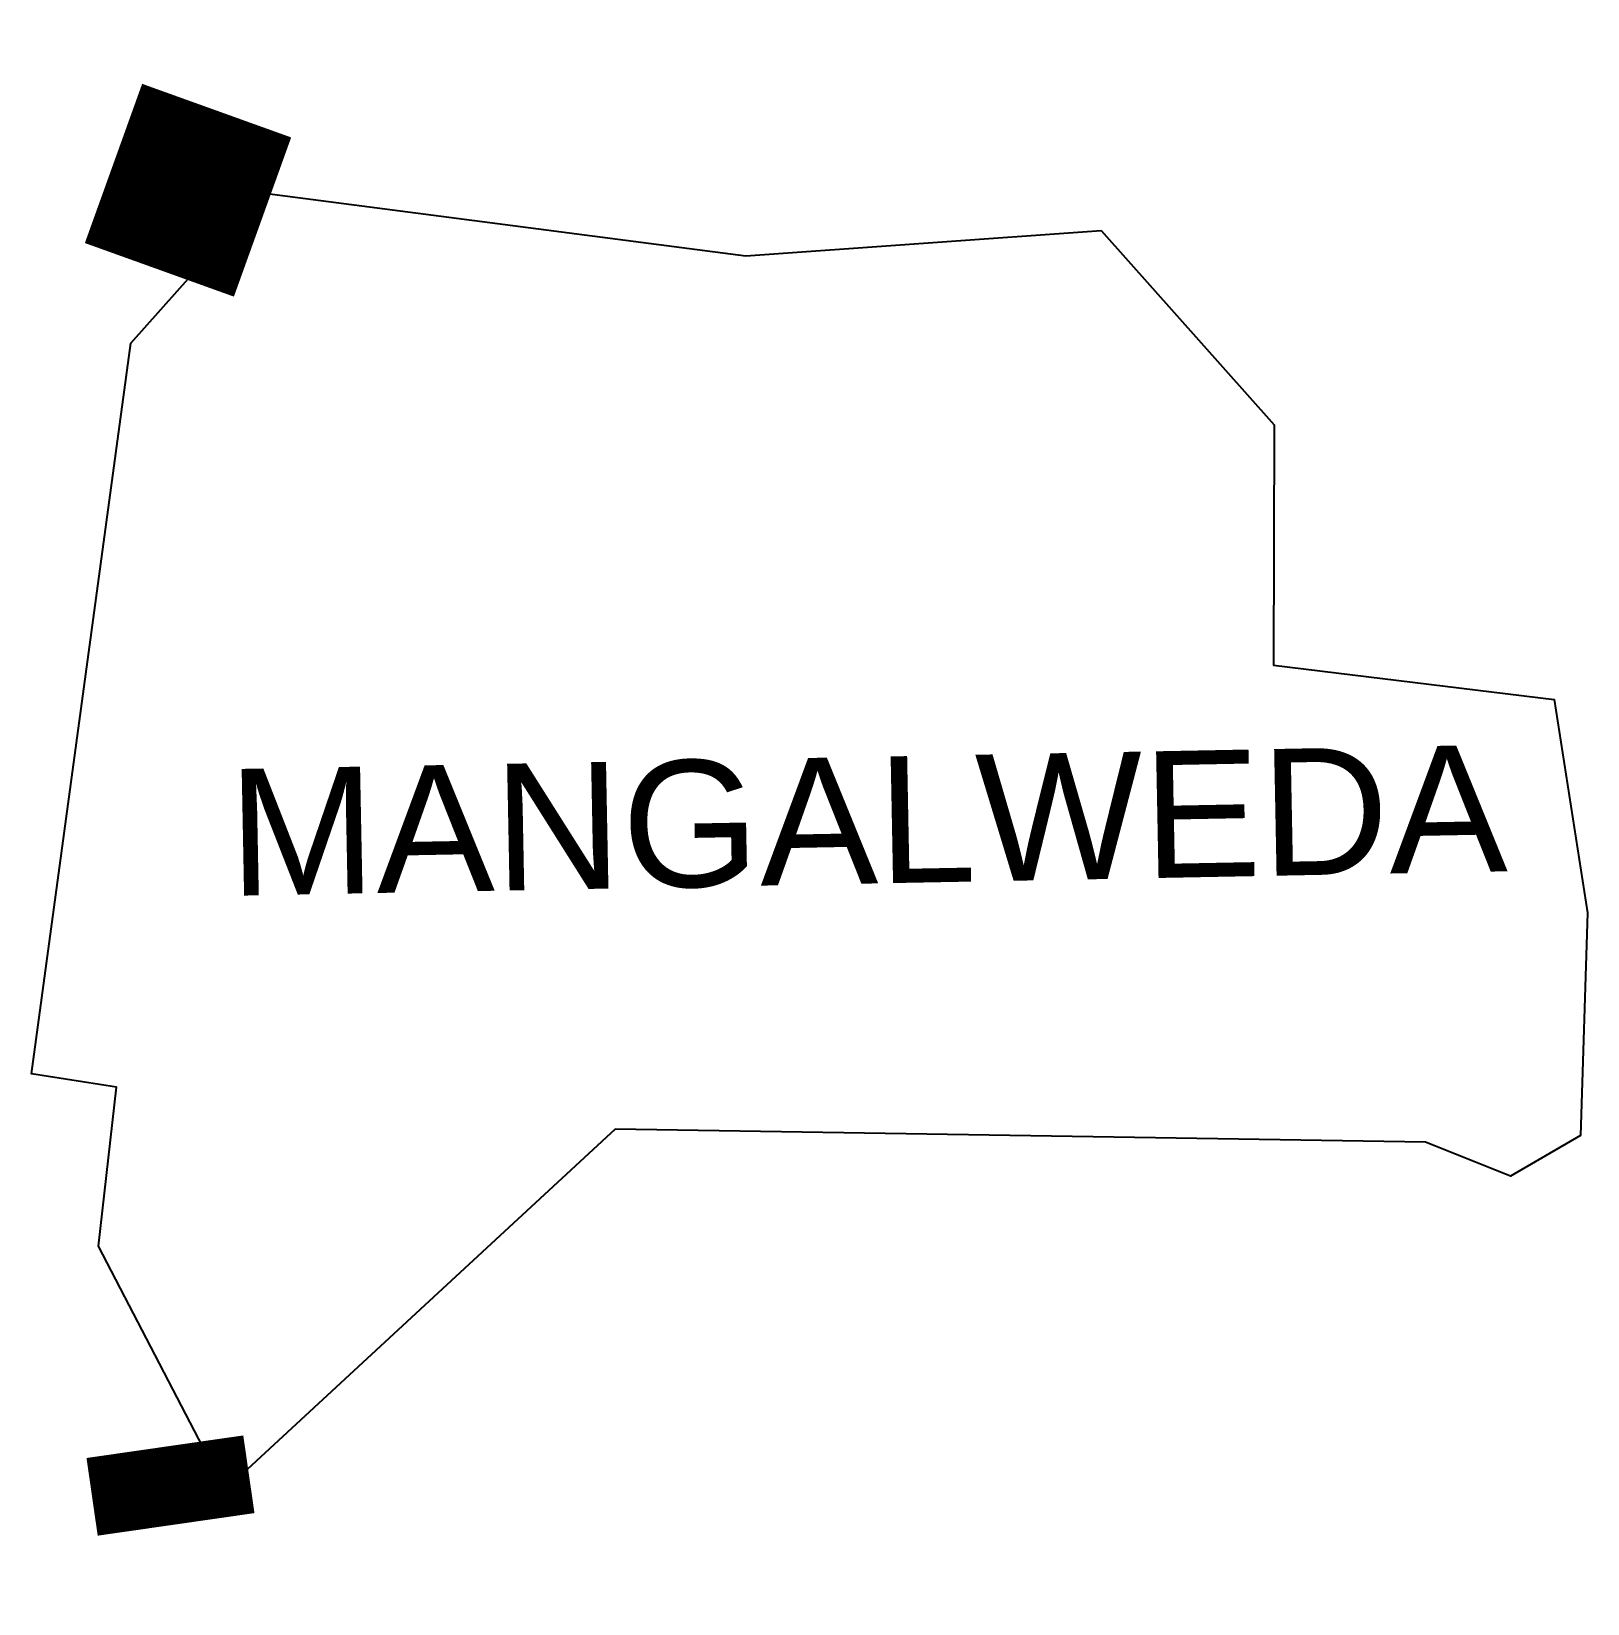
# Model space of a CAD drawing. Header units: metres. Extents: x 261902 to 262393, y 2168830 to 2169326.
import ezdxf

# ---------------------------------------------------------------- set-up
doc = ezdxf.new("R2010")
doc.units = ezdxf.units.M
doc.header["$MEASUREMENT"] = 0
for name, color, linetype in [('UNPROTECTED', 130, 'Continuous'), ('UNPROTECTED DUE TO CREEK', 150, 'Continuous'), ('village', 3, 'Continuous'), ('VILLAGE NAME', 250, 'Continuous')]:
    doc.layers.add(name, color=color, linetype=linetype)
doc.styles.get("Standard").update_dxf_attribs({"font": 'arial.ttf'})

msp = doc.modelspace()

# ---------------------------------------------------------------- linework, layer by layer
at = {"layer": 'UNPROTECTED', "const_width": 50, "flags": 128}
msp.add_lwpolyline([(261960.39, 2169301.19), (261942.31, 2169250.92)], dxfattribs=at)
at = {"layer": 'UNPROTECTED DUE TO CREEK', "const_width": 50, "flags": 128}
msp.add_lwpolyline([(261944.05, 2168879.36), (261947.58, 2168854.84)], dxfattribs=at)
at = {"layer": 'village'}
msp.add_lwpolyline([(262239.56, 2169263.3), (262294.17, 2169201.96)], dxfattribs=at)
for points in [[(262393.11, 2169047.88, 0), (262390.89, 2168977.67, 0), (262368.78, 2168964.8, 0), (262342.01, 2168975.54, 0), (262086.14, 2168979.66, 0), (261963.08, 2168865.79, 0), (261923.08, 2168942.69, 0), (261928.76, 2168992.91, 0), (261901.93, 2168997.08, 0), (261933.28, 2169227.74, 0), (261975.54, 2169275.17, 0), (262127.41, 2169255.37, 0), (262239.56, 2169263.3, 0)], [(262294.17, 2169201.96, 0), (262294.02, 2169126.07, 0), (262382.56, 2169115.3, 0), (262393.11, 2169047.88, 0)]]:
    msp.add_polyline3d(points, dxfattribs=at)

# ---------------------------------------------------------------- texts
at = {"layer": 'VILLAGE NAME', "insert": (261963.7, 2169093.27), "char_height": 40, "attachment_point": 1, "rotation": 1.1028}
msp.add_mtext_dynamic_manual_height_columns('{\\fArial|b0|i0|c0|p34;MANGALWEDA}', width=726.9295, gutter_width=543.74, heights=[0], dxfattribs=at)

doc.saveas('drawing.dxf')
